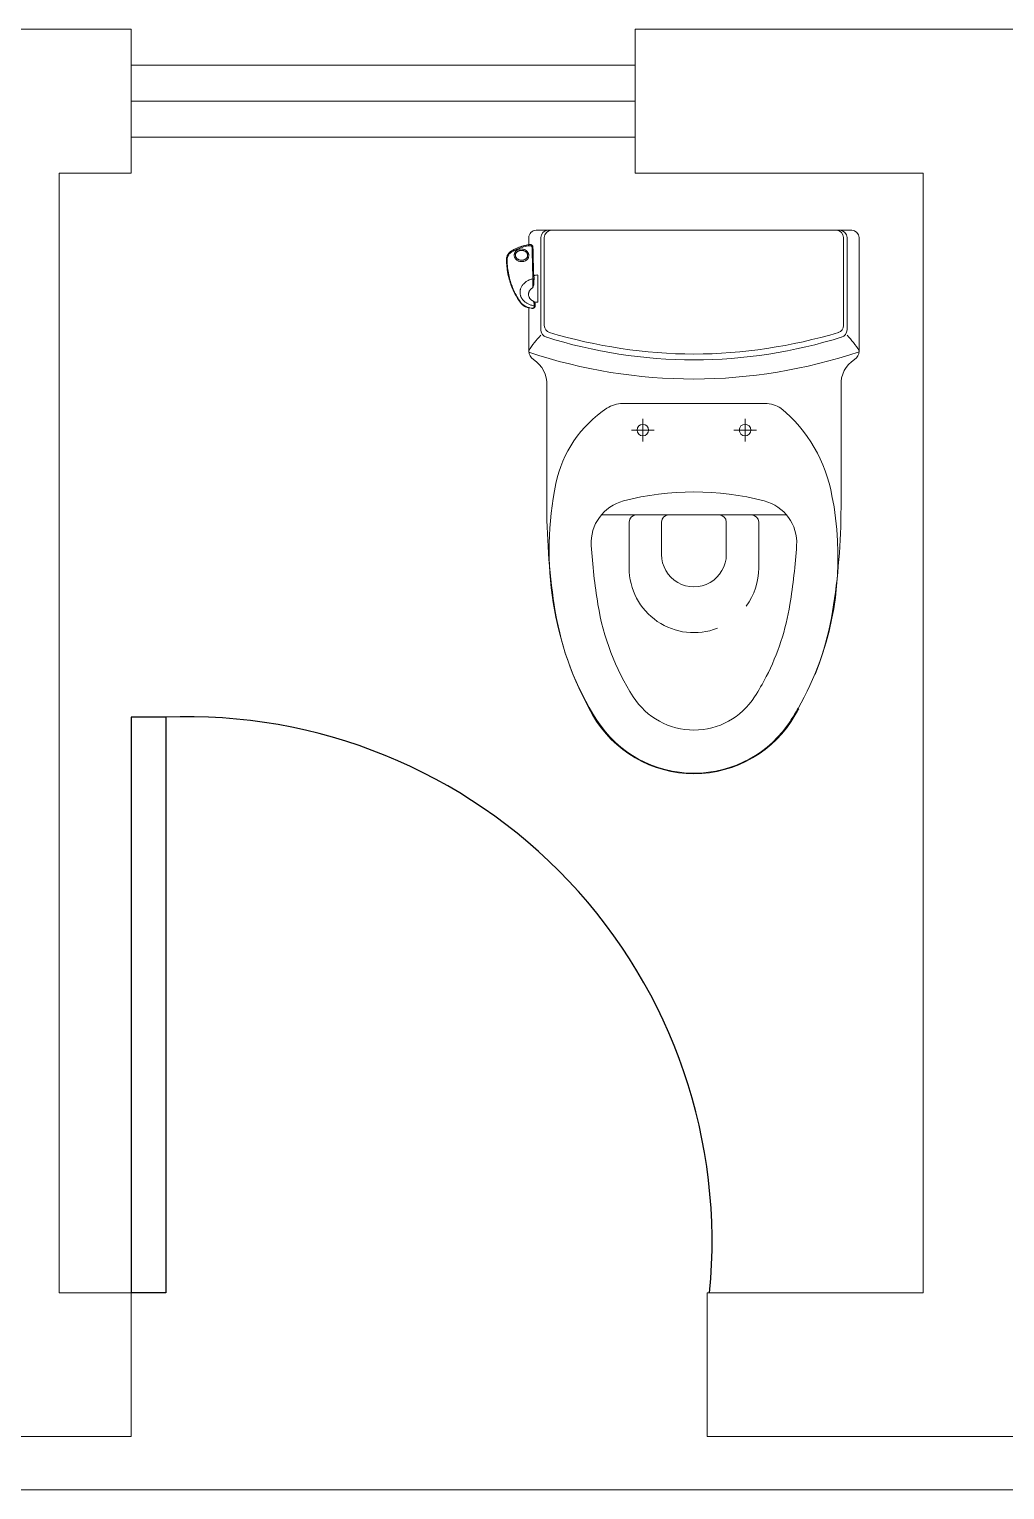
# Model space of a CAD drawing. Header units: inches. Extents: x 4 to 844, y 19 to 530.
# Drawn here: x 33.854 to 35.209, y 183.7 to 185.73 of the extents above; entities that cross this region are included whole.
import ezdxf

# ---------------------------------------------------------------- set-up
doc = ezdxf.new("R2010")
doc.units = ezdxf.units.IN
doc.header["$MEASUREMENT"] = 0
doc.linetypes.add('HIDDEN', pattern=[0.375, 0.25, -0.125])
for name, color, linetype in [('1', 1, 'Continuous'), ('BODY', 7, 'Continuous'), ('COVER', 7, 'Continuous'), ('DIM', 7, 'Continuous'), ('FUR', 6, 'Continuous'), ('HIDDEN', 8, 'HIDDEN')]:
    doc.layers.add(name, color=color, linetype=linetype)
doc.layers.add('EJES', color=2, linetype='Continuous', lineweight=100)

# ---------------------------------------------------------------- blocks, each defined once
blk = doc.blocks.new('DESK4')
at = {"color": 0}
for p, q in [((0, 1), (-0.06, 1)), ((0, 0), (-0.06, 0))]:
    blk.add_line(p, q, dxfattribs=at)
blk.add_lwpolyline([(-0.06, 1), (-0.06, 0)], dxfattribs=at)
blk.add_lwpolyline([(0.944, 0, 0.455404), (0, 1), (0, 0)], format="xyb", dxfattribs=at)

msp = doc.modelspace()

# ---------------------------------------------------------------- linework, layer by layer
at = {"lineweight": 0}
for p, q in [((33.2958, 185.72995), (33.9958, 185.72995)), ((33.9958, 185.52995), (33.9958, 185.72995)), ((34.69586, 185.72995), (35.39586, 185.72995)), ((33.8958, 185.52995), (33.8958, 183.97386)), ((33.8958, 185.52995), (33.9958, 185.52995)), ((34.69586, 185.52995), (35.09586, 185.52995)), ((35.09586, 185.52995), (35.09586, 183.97386)), ((33.8958, 183.97386), (34.0438, 183.97386)), ((34.7958, 183.97386), (35.09586, 183.97386)), ((33.39574, 183.77386), (33.9958, 183.77386)), ((34.7958, 183.77386), (35.39586, 183.77386))]:
    msp.add_line(p, q, dxfattribs=at)
at = {"color": 40, "lineweight": 0, "true_color": 0xf8d731}
for p, q in [((34.69586, 185.52995), (34.69586, 185.72995)), ((33.9958, 185.67995), (34.69586, 185.67995)), ((33.9958, 185.62995), (34.69586, 185.62995)), ((33.9958, 185.57995), (34.69586, 185.57995)), ((33.8958, 183.97386), (33.9958, 183.97386)), ((33.9958, 183.97386), (33.9958, 183.77386)), ((34.7958, 183.97386), (34.7958, 183.77386))]:
    msp.add_line(p, q, dxfattribs=at)
at = {"layer": '1', "color": 177, "linetype": 'ByBlock', "lineweight": 0, "true_color": 0x293189}
for p, q in [((34.52392, 185.42188), (34.52323, 185.42144)), ((34.52475, 185.42237), (34.52395, 185.42191)), ((34.52554, 185.4228), (34.52396, 185.4219)), ((34.52565, 185.42288), (34.52475, 185.42237)), ((34.52718, 185.42367), (34.52554, 185.4228)), ((34.52656, 185.42337), (34.52565, 185.42288)), ((34.52762, 185.42226), (34.526, 185.4214)), ((34.52748, 185.42385), (34.52656, 185.42337)), ((34.52885, 185.4245), (34.52718, 185.42367)), ((34.52841, 185.42431), (34.52748, 185.42385)), ((34.52925, 185.42307), (34.52762, 185.42226)), ((34.52935, 185.42476), (34.52841, 185.42431)), ((34.53055, 185.42529), (34.52885, 185.4245)), ((34.53091, 185.42384), (34.52925, 185.42307)), ((34.5303, 185.4252), (34.52935, 185.42476)), ((34.52992, 185.42128), (34.53044, 185.42181)), ((34.53125, 185.42562), (34.5303, 185.4252)), ((34.53044, 185.42181), (34.53101, 185.42228)), ((34.53226, 185.42603), (34.53055, 185.42529)), ((34.53259, 185.42457), (34.53091, 185.42384)), ((34.53101, 185.42228), (34.53161, 185.42271)), ((34.53221, 185.42603), (34.53125, 185.42562)), ((34.53161, 185.42271), (34.53224, 185.4231)), ((34.53317, 185.42642), (34.53221, 185.42603)), ((34.53224, 185.4231), (34.53289, 185.42343)), ((34.53429, 185.42683), (34.53226, 185.42603)), ((34.53458, 185.42536), (34.53259, 185.42457)), ((34.53289, 185.42343), (34.53374, 185.42379)), ((34.53415, 185.4268), (34.53317, 185.42642)), ((34.53372, 185.42177), (34.53317, 185.4215)), ((34.53442, 185.42205), (34.53372, 185.42177)), ((34.53374, 185.42379), (34.53461, 185.42407)), ((34.53513, 185.42716), (34.53415, 185.4268)), ((34.53635, 185.42757), (34.53429, 185.42683)), ((34.53516, 185.42227), (34.53442, 185.42205)), ((34.53659, 185.42608), (34.53458, 185.42536)), ((34.53461, 185.42407), (34.5355, 185.42428)), ((34.53611, 185.42751), (34.53513, 185.42716)), ((34.5359, 185.42243), (34.53516, 185.42227)), ((34.5355, 185.42428), (34.53641, 185.42441)), ((34.53666, 185.42253), (34.5359, 185.42243)), ((34.5371, 185.42785), (34.53611, 185.42751)), ((34.53843, 185.42824), (34.53635, 185.42757)), ((34.53641, 185.42441), (34.53733, 185.42447)), ((34.53863, 185.42675), (34.53659, 185.42608)), ((34.53742, 185.42258), (34.53666, 185.42253)), ((34.5381, 185.42817), (34.5371, 185.42785)), ((34.53733, 185.42447), (34.53825, 185.42446)), ((34.53819, 185.42257), (34.53742, 185.42258)), ((34.5391, 185.42847), (34.5381, 185.42817)), ((34.53895, 185.4225), (34.53819, 185.42257)), ((34.53825, 185.42446), (34.53916, 185.42437)), ((34.54053, 185.42885), (34.53843, 185.42824)), ((34.54069, 185.42734), (34.53863, 185.42675)), ((34.53971, 185.42237), (34.53895, 185.4225)), ((34.5401, 185.42876), (34.5391, 185.42847)), ((34.53916, 185.42437), (34.54007, 185.42421)), ((34.54046, 185.42219), (34.53971, 185.42237)), ((34.54007, 185.42421), (34.54097, 185.42398)), ((34.54111, 185.42903), (34.5401, 185.42876)), ((34.54118, 185.42195), (34.54046, 185.42219)), ((34.54265, 185.42939), (34.54053, 185.42885)), ((34.54277, 185.42788), (34.54069, 185.42734)), ((34.54097, 185.42398), (34.54184, 185.42367)), ((34.54212, 185.42929), (34.54111, 185.42903)), ((34.54189, 185.42165), (34.54118, 185.42195)), ((34.54184, 185.42367), (34.54269, 185.42329)), ((34.54314, 185.42953), (34.54212, 185.42929)), ((34.54479, 185.42986), (34.54265, 185.42939)), ((34.54269, 185.42329), (34.54351, 185.42283)), ((34.54487, 185.42834), (34.54277, 185.42788)), ((34.54416, 185.42976), (34.54314, 185.42953)), ((34.54351, 185.42283), (34.54413, 185.42242)), ((34.54413, 185.42242), (34.54472, 185.42196)), ((34.54517, 185.42997), (34.54416, 185.42976)), ((34.54472, 185.42196), (34.54528, 185.42145)), ((34.54695, 185.43027), (34.54479, 185.42986)), ((34.54699, 185.42874), (34.54487, 185.42834)), ((34.5462, 185.43016), (34.54517, 185.42997)), ((34.54724, 185.43035), (34.5462, 185.43016)), ((34.54911, 185.4306), (34.54695, 185.43027)), ((34.54911, 185.42907), (34.54699, 185.42874)), ((34.54828, 185.43051), (34.54724, 185.43035)), ((34.54914, 185.43064), (34.54828, 185.43051)), ((34.54959, 185.43064), (34.54911, 185.4306)), ((34.54946, 185.4291), (34.54911, 185.42907)), ((34.54922, 185.43065), (34.54914, 185.43064)), ((34.54948, 185.43067), (34.54922, 185.43065)), ((34.54982, 185.42909), (34.54946, 185.4291)), ((34.54973, 185.43067), (34.54948, 185.43067)), ((34.55007, 185.43062), (34.54959, 185.43064)), ((34.54999, 185.43066), (34.54973, 185.43067)), ((34.55017, 185.42903), (34.54982, 185.42909)), ((34.55024, 185.43064), (34.54999, 185.43066)), ((34.55055, 185.43054), (34.55007, 185.43062)), ((34.5505, 185.42894), (34.55017, 185.42903)), ((34.55049, 185.43059), (34.55024, 185.43064)), ((34.55074, 185.43054), (34.55049, 185.43059)), ((34.55081, 185.42882), (34.5505, 185.42894)), ((34.55098, 185.43042), (34.55055, 185.43054)), ((34.55099, 185.43046), (34.55074, 185.43054)), ((34.55111, 185.42866), (34.55081, 185.42882)), ((34.5514, 185.43026), (34.55098, 185.43042)), ((34.55123, 185.43037), (34.55099, 185.43046)), ((34.55139, 185.42847), (34.55111, 185.42866)), ((34.55147, 185.43027), (34.55123, 185.43037)), ((34.55165, 185.42825), (34.55139, 185.42847)), ((34.5518, 185.43005), (34.5514, 185.43026)), ((34.55169, 185.43015), (34.55147, 185.43027)), ((34.55188, 185.428), (34.55165, 185.42825)), ((34.55191, 185.43001), (34.55169, 185.43015)), ((34.55217, 185.4298), (34.5518, 185.43005)), ((34.55208, 185.42773), (34.55188, 185.428)), ((34.55212, 185.42987), (34.55191, 185.43001)), ((34.55225, 185.42744), (34.55208, 185.42773)), ((34.55232, 185.42971), (34.55212, 185.42987)), ((34.55251, 185.4295), (34.55217, 185.4298)), ((34.55238, 185.42714), (34.55225, 185.42744)), ((34.55251, 185.42954), (34.55232, 185.42971)), ((34.55248, 185.42682), (34.55238, 185.42714)), ((34.55254, 185.42649), (34.55248, 185.42682)), ((34.55269, 185.42936), (34.55251, 185.42954)), ((34.55281, 185.42918), (34.55251, 185.4295)), ((34.55257, 185.42616), (34.55254, 185.42649)), ((34.5526, 185.42422), (34.55257, 185.42616)), ((34.55264, 185.42229), (34.5526, 185.42422)), ((34.55269, 185.41917), (34.55264, 185.42229)), ((34.55285, 185.42916), (34.55269, 185.42936)), ((34.55308, 185.42882), (34.55281, 185.42918)), ((34.55301, 185.42896), (34.55285, 185.42916)), ((34.55308, 185.42885), (34.55301, 185.42896)), ((34.5533, 185.42844), (34.55308, 185.42882)), ((34.55348, 185.42804), (34.5533, 185.42844)), ((34.55361, 185.42762), (34.55348, 185.42804)), ((34.55369, 185.42719), (34.55361, 185.42762)), ((34.55373, 185.42677), (34.55369, 185.42719)), ((34.55378, 185.42378), (34.55373, 185.42675)), ((34.55383, 185.42083), (34.55378, 185.42378)), ((34.51685, 185.41027), (34.51684, 185.41003)), ((34.51686, 185.41048), (34.51685, 185.41027)), ((34.51685, 185.40939), (34.51686, 185.40982)), ((34.51686, 185.40903), (34.51685, 185.40939)), ((34.51686, 185.40903), (34.51685, 185.40939)), ((34.51691, 185.41115), (34.51686, 185.41048)), ((34.51686, 185.40982), (34.5169, 185.41062)), ((34.51694, 185.40678), (34.51686, 185.40903)), ((34.5169, 185.41062), (34.517, 185.41141)), ((34.51703, 185.41202), (34.51691, 185.41115)), ((34.51707, 185.40455), (34.51694, 185.40678)), ((34.517, 185.41141), (34.51714, 185.41222)), ((34.5172, 185.41285), (34.51703, 185.41202)), ((34.51724, 185.40232), (34.51707, 185.40455)), ((34.51714, 185.41222), (34.51733, 185.41302)), ((34.51742, 185.41367), (34.5172, 185.41285)), ((34.51744, 185.40011), (34.51724, 185.40232)), ((34.51733, 185.41302), (34.51757, 185.41381)), ((34.51769, 185.41448), (34.51742, 185.41367)), ((34.51757, 185.41381), (34.51785, 185.41456)), ((34.518, 185.41525), (34.51769, 185.41448)), ((34.51785, 185.4104), (34.51779, 185.40957)), ((34.51779, 185.40957), (34.51779, 185.40874)), ((34.51779, 185.40874), (34.51789, 185.40619)), ((34.51785, 185.41456), (34.51817, 185.41529)), ((34.51796, 185.41123), (34.51785, 185.4104)), ((34.51789, 185.40619), (34.51804, 185.40365)), ((34.51812, 185.41202), (34.51796, 185.41123)), ((34.51835, 185.41599), (34.518, 185.41525)), ((34.51804, 185.40365), (34.51825, 185.40113)), ((34.51833, 185.41281), (34.51812, 185.41202)), ((34.51817, 185.41529), (34.51853, 185.41601)), ((34.51859, 185.41358), (34.51833, 185.41281)), ((34.51875, 185.41672), (34.51835, 185.41599)), ((34.51853, 185.41601), (34.51895, 185.41673)), ((34.51887, 185.41429), (34.51859, 185.41358)), ((34.51917, 185.4174), (34.51875, 185.41672)), ((34.5192, 185.41499), (34.51887, 185.41429)), ((34.51895, 185.41673), (34.51941, 185.41742)), ((34.51964, 185.41806), (34.51917, 185.4174)), ((34.51957, 185.41567), (34.5192, 185.41499)), ((34.51941, 185.41742), (34.51991, 185.41809)), ((34.51997, 185.41631), (34.51957, 185.41567)), ((34.52014, 185.41869), (34.51964, 185.41806)), ((34.51991, 185.41809), (34.52048, 185.41875)), ((34.52041, 185.41692), (34.51997, 185.41631)), ((34.5207, 185.41932), (34.52014, 185.41869)), ((34.52088, 185.41752), (34.52041, 185.41692)), ((34.52048, 185.41875), (34.52109, 185.41939)), ((34.52129, 185.41991), (34.5207, 185.41932)), ((34.5214, 185.4181), (34.52088, 185.41752)), ((34.52109, 185.41939), (34.52173, 185.41999)), ((34.52192, 185.42046), (34.52129, 185.41991)), ((34.52195, 185.41865), (34.5214, 185.4181)), ((34.52173, 185.41999), (34.52244, 185.42056)), ((34.52256, 185.42097), (34.52192, 185.42046)), ((34.52254, 185.41917), (34.52195, 185.41865)), ((34.52244, 185.42056), (34.52318, 185.4211)), ((34.52314, 185.41965), (34.52254, 185.41917)), ((34.52323, 185.42144), (34.52256, 185.42097)), ((34.52377, 185.42009), (34.52314, 185.41965)), ((34.52318, 185.4211), (34.52396, 185.42158)), ((34.52442, 185.4205), (34.52377, 185.42009)), ((34.526, 185.4214), (34.52442, 185.4205)), ((34.52768, 185.41563), (34.52769, 185.41625)), ((34.52772, 185.415), (34.52768, 185.41563)), ((34.52769, 185.41625), (34.52776, 185.41688)), ((34.52781, 185.41438), (34.52772, 185.415)), ((34.52776, 185.41688), (34.52787, 185.41749)), ((34.52795, 185.41377), (34.52781, 185.41438)), ((34.52787, 185.41749), (34.52804, 185.4181)), ((34.52814, 185.41317), (34.52795, 185.41377)), ((34.52804, 185.4181), (34.52825, 185.41869)), ((34.52838, 185.41259), (34.52814, 185.41317)), ((34.52825, 185.41869), (34.5285, 185.41925)), ((34.52866, 185.41203), (34.52838, 185.41259)), ((34.5285, 185.41925), (34.5288, 185.4198)), ((34.52898, 185.41149), (34.52866, 185.41203)), ((34.5288, 185.4198), (34.52914, 185.42032)), ((34.52934, 185.41098), (34.52898, 185.41149)), ((34.52914, 185.42032), (34.52951, 185.42082)), ((34.52981, 185.4104), (34.52934, 185.41098)), ((34.52939, 185.41616), (34.52938, 185.41567)), ((34.52938, 185.41567), (34.52941, 185.41518)), ((34.52944, 185.41665), (34.52939, 185.41616)), ((34.52941, 185.41518), (34.52949, 185.41469)), ((34.52954, 185.41713), (34.52944, 185.41665)), ((34.52949, 185.41469), (34.5296, 185.41422)), ((34.52951, 185.42082), (34.52992, 185.42128)), ((34.52967, 185.4176), (34.52954, 185.41713)), ((34.5296, 185.41422), (34.52976, 185.41375)), ((34.52985, 185.41806), (34.52967, 185.4176)), ((34.52976, 185.41375), (34.52996, 185.4133)), ((34.53033, 185.40986), (34.52981, 185.4104)), ((34.53006, 185.4185), (34.52985, 185.41806)), ((34.52996, 185.4133), (34.53019, 185.41286)), ((34.53031, 185.41893), (34.53006, 185.4185)), ((34.53019, 185.41286), (34.53045, 185.41244)), ((34.53059, 185.41934), (34.53031, 185.41893)), ((34.53089, 185.40937), (34.53033, 185.40986)), ((34.53045, 185.41244), (34.53075, 185.41204)), ((34.5309, 185.41972), (34.53059, 185.41934)), ((34.53075, 185.41204), (34.53125, 185.41148)), ((34.53149, 185.40891), (34.53089, 185.40937)), ((34.53124, 185.42009), (34.5309, 185.41972)), ((34.53168, 185.42049), (34.53124, 185.42009)), ((34.53125, 185.41148), (34.53181, 185.41097)), ((34.53212, 185.40851), (34.53149, 185.40891)), ((34.53215, 185.42087), (34.53168, 185.42049)), ((34.53181, 185.41097), (34.53242, 185.41051)), ((34.53293, 185.40807), (34.53212, 185.40851)), ((34.53265, 185.4212), (34.53215, 185.42087)), ((34.53242, 185.41051), (34.53307, 185.41011)), ((34.53317, 185.4215), (34.53265, 185.4212)), ((34.53379, 185.4077), (34.53293, 185.40807)), ((34.53307, 185.41011), (34.53374, 185.40976)), ((34.53374, 185.40976), (34.53446, 185.40947)), ((34.53466, 185.4074), (34.53379, 185.4077)), ((34.53446, 185.40947), (34.53519, 185.40924)), ((34.53556, 185.40717), (34.53466, 185.4074)), ((34.53519, 185.40924), (34.53594, 185.40906)), ((34.53647, 185.40702), (34.53556, 185.40717)), ((34.53594, 185.40906), (34.53669, 185.40894)), ((34.53739, 185.40693), (34.53647, 185.40702)), ((34.53669, 185.40894), (34.53746, 185.40887)), ((34.53831, 185.40692), (34.53739, 185.40693)), ((34.53746, 185.40887), (34.53822, 185.40886)), ((34.53822, 185.40886), (34.53899, 185.40891)), ((34.53922, 185.40698), (34.53831, 185.40692)), ((34.53899, 185.40891), (34.53974, 185.40901)), ((34.54013, 185.40711), (34.53922, 185.40698)), ((34.53974, 185.40901), (34.54049, 185.40916)), ((34.54102, 185.40731), (34.54013, 185.40711)), ((34.54049, 185.40916), (34.54122, 185.40938)), ((34.54189, 185.40758), (34.54102, 185.40731)), ((34.54122, 185.40938), (34.54192, 185.40965)), ((34.54257, 185.4213), (34.54189, 185.42165)), ((34.54274, 185.40792), (34.54189, 185.40758)), ((34.54192, 185.40965), (34.54246, 185.4099)), ((34.54246, 185.4099), (34.54298, 185.4102)), ((34.54322, 185.42088), (34.54257, 185.4213)), ((34.54339, 185.40825), (34.54274, 185.40792)), ((34.54298, 185.4102), (34.54348, 185.41053)), ((34.54382, 185.42042), (34.54322, 185.42088)), ((34.54401, 185.40863), (34.54339, 185.40825)), ((34.54348, 185.41053), (34.54395, 185.41089)), ((34.54438, 185.41989), (34.54382, 185.42042)), ((34.54395, 185.41089), (34.54439, 185.41128)), ((34.54461, 185.40905), (34.54401, 185.40863)), ((34.54487, 185.41932), (34.54438, 185.41989)), ((34.54439, 185.41128), (34.54473, 185.41164)), ((34.54517, 185.40951), (34.54461, 185.40905)), ((34.54473, 185.41164), (34.54504, 185.41202)), ((34.54517, 185.41891), (34.54487, 185.41932)), ((34.54504, 185.41202), (34.54531, 185.41242)), ((34.54544, 185.41848), (34.54517, 185.41891)), ((34.5457, 185.41002), (34.54517, 185.40951)), ((34.54528, 185.42145), (34.5458, 185.4209)), ((34.54531, 185.41242), (34.54556, 185.41284)), ((34.54567, 185.41804), (34.54544, 185.41848)), ((34.54556, 185.41284), (34.54577, 185.41328)), ((34.54586, 185.41758), (34.54567, 185.41804)), ((34.5461, 185.41048), (34.5457, 185.41002)), ((34.54577, 185.41328), (34.54595, 185.41373)), ((34.5458, 185.4209), (34.54627, 185.42031)), ((34.54602, 185.41711), (34.54586, 185.41758)), ((34.54595, 185.41373), (34.54608, 185.4142)), ((34.54613, 185.41663), (34.54602, 185.41711)), ((34.54608, 185.4142), (34.54618, 185.41468)), ((34.54647, 185.41096), (34.5461, 185.41048)), ((34.54621, 185.41614), (34.54613, 185.41663)), ((34.54618, 185.41468), (34.54623, 185.41517)), ((34.54624, 185.41565), (34.54621, 185.41614)), ((34.54623, 185.41517), (34.54624, 185.41565)), ((34.54627, 185.42031), (34.54663, 185.41979)), ((34.54681, 185.41147), (34.54647, 185.41096)), ((34.54663, 185.41979), (34.54695, 185.41924)), ((34.5471, 185.41201), (34.54681, 185.41147)), ((34.54695, 185.41924), (34.54722, 185.41867)), ((34.54736, 185.41257), (34.5471, 185.41201)), ((34.54722, 185.41867), (34.54746, 185.41809)), ((34.54757, 185.41316), (34.54736, 185.41257)), ((34.54746, 185.41809), (34.54765, 185.41748)), ((34.54773, 185.41376), (34.54757, 185.41316)), ((34.54765, 185.41748), (34.54779, 185.41687)), ((34.54784, 185.41437), (34.54773, 185.41376)), ((34.54779, 185.41687), (34.54788, 185.41624)), ((34.54791, 185.41499), (34.54784, 185.41437)), ((34.54788, 185.41624), (34.54792, 185.41562)), ((34.54792, 185.41562), (34.54791, 185.41499)), ((34.55276, 185.41606), (34.55269, 185.41917)), ((34.55282, 185.41297), (34.55276, 185.41606)), ((34.55289, 185.4099), (34.55282, 185.41297)), ((34.55296, 185.40684), (34.55289, 185.4099)), ((34.55304, 185.40383), (34.55296, 185.40684)), ((34.55312, 185.40084), (34.55304, 185.40383)), ((34.55389, 185.41789), (34.55383, 185.42083)), ((34.55395, 185.41496), (34.55389, 185.41789)), ((34.55402, 185.4121), (34.55395, 185.41496)), ((34.55408, 185.40925), (34.55402, 185.4121)), ((34.55415, 185.40642), (34.55408, 185.40925)), ((34.55423, 185.4036), (34.55415, 185.40642)), ((34.5543, 185.40081), (34.55423, 185.4036)), ((34.51769, 185.39791), (34.51744, 185.40011)), ((34.51804, 185.39529), (34.51769, 185.39791)), ((34.51845, 185.3927), (34.51804, 185.39529)), ((34.51825, 185.40113), (34.5185, 185.39863)), ((34.51892, 185.39013), (34.51845, 185.3927)), ((34.5185, 185.39863), (34.51881, 185.39615)), ((34.51881, 185.39615), (34.51918, 185.39366)), ((34.51944, 185.38758), (34.51892, 185.39013)), ((34.51918, 185.39366), (34.5196, 185.39118)), ((34.52002, 185.38507), (34.51944, 185.38758)), ((34.5196, 185.39118), (34.52007, 185.38873)), ((34.52066, 185.38258), (34.52002, 185.38507)), ((34.52007, 185.38873), (34.52059, 185.3863)), ((34.52059, 185.3863), (34.52117, 185.3839)), ((34.52135, 185.38012), (34.52066, 185.38258)), ((34.52117, 185.3839), (34.52176, 185.38165)), ((34.52176, 185.38165), (34.5224, 185.37942)), ((34.5477, 185.38104), (34.54857, 185.38143)), ((34.54857, 185.38143), (34.54949, 185.3818)), ((34.54949, 185.3818), (34.55042, 185.38213)), ((34.55042, 185.38213), (34.55137, 185.38243)), ((34.55137, 185.38243), (34.55233, 185.3827)), ((34.55233, 185.3827), (34.55301, 185.38286)), ((34.55301, 185.38286), (34.55369, 185.38301)), ((34.5532, 185.39786), (34.55312, 185.40084)), ((34.55329, 185.39491), (34.5532, 185.39786)), ((34.55338, 185.39199), (34.55329, 185.39491)), ((34.55346, 185.38957), (34.55338, 185.39199)), ((34.55354, 185.38717), (34.55346, 185.38957)), ((34.55362, 185.38478), (34.55354, 185.38717)), ((34.55369, 185.38301), (34.55362, 185.38478)), ((34.5537, 185.38244), (34.55369, 185.38301)), ((34.55371, 185.38185), (34.5537, 185.38244)), ((34.55372, 185.38127), (34.55371, 185.38185)), ((34.55373, 185.38067), (34.55372, 185.38127)), ((34.55438, 185.39803), (34.5543, 185.40081)), ((34.55447, 185.39527), (34.55438, 185.39803)), ((34.55455, 185.39256), (34.55447, 185.39527)), ((34.55455, 185.39253), (34.55455, 185.39256)), ((34.55455, 185.39255), (34.55455, 185.39256)), ((34.55458, 185.39175), (34.55455, 185.39253)), ((34.55461, 185.391), (34.55458, 185.39175)), ((34.55465, 185.39025), (34.55461, 185.391)), ((34.55468, 185.38953), (34.55465, 185.39025)), ((34.55473, 185.38885), (34.55468, 185.38953)), ((34.55477, 185.38822), (34.55473, 185.38885)), ((34.55475, 185.38347), (34.55478, 185.38261)), ((34.55482, 185.38763), (34.55477, 185.38822)), ((34.55478, 185.38261), (34.5548, 185.38172)), ((34.5548, 185.38172), (34.55483, 185.38081)), ((34.55487, 185.3871), (34.55482, 185.38763)), ((34.55492, 185.38661), (34.55487, 185.3871)), ((34.55498, 185.38618), (34.55492, 185.38661)), ((34.55503, 185.38579), (34.55498, 185.38618)), ((34.55509, 185.38547), (34.55503, 185.38579)), ((34.55507, 185.3857), (34.55514, 185.3856)), ((34.55509, 185.38559), (34.55508, 185.38565)), ((34.55511, 185.38549), (34.55509, 185.38559)), ((34.55515, 185.3852), (34.55509, 185.38547)), ((34.55513, 185.38541), (34.55511, 185.38549)), ((34.55515, 185.38536), (34.55513, 185.38541)), ((34.55514, 185.3856), (34.55526, 185.38538)), ((34.55516, 185.38531), (34.55515, 185.38536)), ((34.55521, 185.38498), (34.55515, 185.3852)), ((34.55517, 185.38529), (34.55516, 185.38531)), ((34.55517, 185.38527), (34.55517, 185.38529)), ((34.55517, 185.38527), (34.55517, 185.38527)), ((34.55527, 185.38483), (34.55521, 185.38498)), ((34.55526, 185.38538), (34.55533, 185.38523)), ((34.55533, 185.38474), (34.55527, 185.38483)), ((34.55533, 185.38523), (34.55537, 185.38507)), ((34.5554, 185.3847), (34.55533, 185.38474)), ((34.55537, 185.38507), (34.5554, 185.38489)), ((34.5554, 185.38489), (34.5554, 185.3847)), ((34.56048, 185.35086), (34.56048, 185.38784)), ((34.5221, 185.3777), (34.52135, 185.38012)), ((34.52283, 185.37551), (34.5221, 185.3777)), ((34.5224, 185.37942), (34.52309, 185.37721)), ((34.52362, 185.37334), (34.52283, 185.37551)), ((34.52309, 185.37721), (34.52382, 185.37504)), ((34.52444, 185.3712), (34.52362, 185.37334)), ((34.52382, 185.37504), (34.5246, 185.37289)), ((34.52531, 185.3691), (34.52444, 185.3712)), ((34.5246, 185.37289), (34.52542, 185.37077)), ((34.52623, 185.36702), (34.52531, 185.3691)), ((34.52542, 185.37077), (34.52629, 185.36868)), ((34.52715, 185.36507), (34.52623, 185.36702)), ((34.52629, 185.36868), (34.5272, 185.36662)), ((34.52811, 185.36314), (34.52715, 185.36507)), ((34.5272, 185.36662), (34.52815, 185.3646)), ((34.52911, 185.36125), (34.52811, 185.36314)), ((34.52815, 185.3646), (34.52915, 185.3626)), ((34.53015, 185.35938), (34.52911, 185.36125)), ((34.52915, 185.3626), (34.53025, 185.36054)), ((34.53578, 185.3638), (34.5358, 185.36485)), ((34.53584, 185.36275), (34.53578, 185.3638)), ((34.5358, 185.36485), (34.53588, 185.36589)), ((34.53594, 185.36194), (34.53584, 185.36275)), ((34.53588, 185.36589), (34.53599, 185.3667)), ((34.53608, 185.36112), (34.53594, 185.36194)), ((34.53599, 185.3667), (34.53615, 185.36751)), ((34.53626, 185.36032), (34.53608, 185.36112)), ((34.53615, 185.36751), (34.53634, 185.36831)), ((34.53634, 185.36831), (34.53658, 185.3691)), ((34.53658, 185.3691), (34.53695, 185.37011)), ((34.53695, 185.37011), (34.53738, 185.37111)), ((34.53738, 185.37111), (34.53788, 185.37209)), ((34.53788, 185.37209), (34.53831, 185.37282)), ((34.53831, 185.37282), (34.53878, 185.37355)), ((34.53878, 185.37355), (34.53928, 185.37426)), ((34.53928, 185.37426), (34.53981, 185.37494)), ((34.53981, 185.37494), (34.54057, 185.37582)), ((34.54057, 185.37582), (34.54138, 185.37667)), ((34.54138, 185.37667), (34.54224, 185.37747)), ((34.54224, 185.37747), (34.54295, 185.37806)), ((34.54295, 185.37806), (34.54368, 185.37863)), ((34.54368, 185.37863), (34.54444, 185.37917)), ((34.54444, 185.37917), (34.54522, 185.37968)), ((34.54522, 185.37968), (34.54602, 185.38016)), ((34.54602, 185.38016), (34.54685, 185.38061)), ((34.54685, 185.38061), (34.5477, 185.38104)), ((34.54762, 185.36212), (34.54759, 185.36137)), ((34.54759, 185.36137), (34.54761, 185.36061)), ((34.54771, 185.36288), (34.54762, 185.36212)), ((34.54785, 185.36359), (34.54771, 185.36288)), ((34.54805, 185.36429), (34.54785, 185.36359)), ((34.5483, 185.36498), (34.54805, 185.36429)), ((34.5486, 185.36566), (34.5483, 185.36498)), ((34.54895, 185.36633), (34.5486, 185.36566)), ((34.54935, 185.36695), (34.54895, 185.36633)), ((34.54979, 185.36756), (34.54935, 185.36695)), ((34.55028, 185.36814), (34.54979, 185.36756)), ((34.55081, 185.3687), (34.55028, 185.36814)), ((34.55138, 185.36922), (34.55081, 185.3687)), ((34.55189, 185.36963), (34.55138, 185.36922)), ((34.55242, 185.37001), (34.55189, 185.36963)), ((34.55298, 185.37036), (34.55242, 185.37001)), ((34.55356, 185.37068), (34.55298, 185.37036)), ((34.55356, 185.37068), (34.5536, 185.37168)), ((34.55383, 185.37159), (34.55356, 185.37069)), ((34.55356, 185.37069), (34.55356, 185.37068)), ((34.5536, 185.37168), (34.55364, 185.37268)), ((34.55364, 185.37268), (34.55367, 185.37369)), ((34.55367, 185.37369), (34.55369, 185.37469)), ((34.55369, 185.37469), (34.55371, 185.37569)), ((34.55371, 185.37569), (34.55372, 185.37668)), ((34.55372, 185.37668), (34.55373, 185.37769)), ((34.55373, 185.37969), (34.55373, 185.38067)), ((34.55373, 185.3787), (34.55373, 185.37969)), ((34.55373, 185.37769), (34.55373, 185.3787)), ((34.55411, 185.37249), (34.55383, 185.37159)), ((34.55429, 185.37308), (34.55411, 185.37249)), ((34.55447, 185.37367), (34.55429, 185.37308)), ((34.55463, 185.37426), (34.55447, 185.37367)), ((34.55473, 185.37469), (34.55463, 185.37426)), ((34.55482, 185.37513), (34.55473, 185.37469)), ((34.55488, 185.37555), (34.55482, 185.37513)), ((34.55483, 185.38081), (34.55485, 185.37989)), ((34.55485, 185.37989), (34.55487, 185.37893)), ((34.55487, 185.37893), (34.55489, 185.37795)), ((34.55491, 185.37597), (34.55488, 185.37555)), ((34.55489, 185.37795), (34.5549, 185.37697)), ((34.5549, 185.37697), (34.55491, 185.37597)), ((34.53123, 185.35755), (34.53015, 185.35938)), ((34.53025, 185.36054), (34.5314, 185.35852)), ((34.53235, 185.35574), (34.53123, 185.35755)), ((34.5314, 185.35852), (34.53259, 185.35653)), ((34.53351, 185.35397), (34.53235, 185.35574)), ((34.53259, 185.35653), (34.53383, 185.35458)), ((34.53471, 185.35223), (34.53351, 185.35397)), ((34.53383, 185.35458), (34.53512, 185.35267)), ((34.53596, 185.35053), (34.53471, 185.35223)), ((34.53512, 185.35267), (34.53652, 185.35072)), ((34.53724, 185.34885), (34.53596, 185.35053)), ((34.53649, 185.35952), (34.53626, 185.36032)), ((34.53675, 185.35876), (34.53649, 185.35952)), ((34.53652, 185.35072), (34.53797, 185.34881)), ((34.53705, 185.35801), (34.53675, 185.35876)), ((34.53739, 185.35727), (34.53705, 185.35801)), ((34.53742, 185.34863), (34.53724, 185.34885)), ((34.53776, 185.35655), (34.53739, 185.35727)), ((34.53742, 185.34863), (34.53765, 185.34836)), ((34.53765, 185.34836), (34.53795, 185.34803)), ((34.5382, 185.3558), (34.53776, 185.35655)), ((34.53795, 185.34803), (34.53826, 185.34771)), ((34.53797, 185.34881), (34.53845, 185.34825)), ((34.53868, 185.35507), (34.5382, 185.3558)), ((34.53826, 185.34771), (34.53858, 185.3474)), ((34.53845, 185.34825), (34.53897, 185.3477)), ((34.53858, 185.3474), (34.53891, 185.3471)), ((34.5392, 185.35436), (34.53868, 185.35507)), ((34.53891, 185.3471), (34.53927, 185.3468)), ((34.53897, 185.3477), (34.53953, 185.34718)), ((34.53976, 185.35367), (34.5392, 185.35436)), ((34.53927, 185.3468), (34.53963, 185.34651)), ((34.53953, 185.34718), (34.54014, 185.34667)), ((34.53963, 185.34651), (34.54001, 185.34622)), ((34.54033, 185.35302), (34.53976, 185.35367)), ((34.54001, 185.34622), (34.54041, 185.34594)), ((34.54014, 185.34667), (34.5408, 185.34618)), ((34.54094, 185.35239), (34.54033, 185.35302)), ((34.54041, 185.34594), (34.54081, 185.34567)), ((34.5408, 185.34618), (34.54148, 185.34573)), ((34.54081, 185.34567), (34.54123, 185.34541)), ((34.54159, 185.35178), (34.54094, 185.35239)), ((34.54123, 185.34541), (34.54167, 185.34516)), ((34.54148, 185.34573), (34.54218, 185.34531)), ((34.54226, 185.35119), (34.54159, 185.35178)), ((34.54167, 185.34516), (34.54211, 185.34491)), ((34.54211, 185.34491), (34.54257, 185.34467)), ((34.54218, 185.34531), (34.5429, 185.34492)), ((34.543, 185.35061), (34.54226, 185.35119)), ((34.54257, 185.34467), (34.54304, 185.34444)), ((34.5429, 185.34492), (34.54364, 185.34456)), ((34.54376, 185.35005), (34.543, 185.35061)), ((34.54304, 185.34444), (34.54352, 185.34422)), ((34.54352, 185.34422), (34.54402, 185.34401)), ((34.54364, 185.34456), (34.54442, 185.34422)), ((34.54455, 185.34952), (34.54376, 185.35005)), ((34.54402, 185.34401), (34.54452, 185.34381)), ((34.54442, 185.34422), (34.54523, 185.34391)), ((34.54452, 185.34381), (34.54504, 185.34362)), ((34.54537, 185.34901), (34.54455, 185.34952)), ((34.54504, 185.34362), (34.54556, 185.34344)), ((34.54523, 185.34391), (34.54605, 185.34363)), ((34.54619, 185.34855), (34.54537, 185.34901)), ((34.54556, 185.34344), (34.54609, 185.34326)), ((34.54605, 185.34363), (34.54685, 185.34338)), ((34.54609, 185.34326), (34.54664, 185.3431)), ((34.54704, 185.34811), (34.54619, 185.34855)), ((34.54664, 185.3431), (34.54719, 185.34295)), ((34.54685, 185.34338), (34.54766, 185.34316)), ((34.54791, 185.3477), (34.54704, 185.34811)), ((34.54719, 185.34295), (34.54775, 185.34281)), ((34.54761, 185.36061), (34.5477, 185.35986)), ((34.54766, 185.34316), (34.54849, 185.34296)), ((34.5477, 185.35986), (34.54785, 185.35912)), ((34.54775, 185.34281), (34.54832, 185.34268)), ((34.54785, 185.35912), (34.54806, 185.35838)), ((34.54879, 185.34732), (34.54791, 185.3477)), ((34.54806, 185.35838), (34.54834, 185.35765)), ((34.54832, 185.34268), (34.54889, 185.34256)), ((34.54834, 185.35765), (34.54868, 185.35694)), ((34.54849, 185.34296), (34.54933, 185.34279)), ((34.54868, 185.35694), (34.54908, 185.35625)), ((34.54987, 185.3469), (34.54879, 185.34732)), ((34.54889, 185.34256), (34.54919, 185.3425)), ((34.54908, 185.35625), (34.54953, 185.3556)), ((34.54919, 185.3425), (34.55099, 185.34217)), ((34.54933, 185.34279), (34.55204, 185.34229)), ((34.54953, 185.3556), (34.55003, 185.35498)), ((34.55096, 185.34653), (34.54987, 185.3469)), ((34.55003, 185.35498), (34.55059, 185.35439)), ((34.55059, 185.35439), (34.5512, 185.35384)), ((34.55209, 185.34619), (34.55096, 185.34653)), ((34.55099, 185.34217), (34.55191, 185.342)), ((34.5512, 185.35384), (34.55186, 185.35332)), ((34.55186, 185.35332), (34.55256, 185.35285)), ((34.55191, 185.342), (34.55208, 185.34198)), ((34.55204, 185.34229), (34.55237, 185.34225)), ((34.55208, 185.34198), (34.55234, 185.34195)), ((34.55323, 185.34589), (34.55209, 185.34619)), ((34.55234, 185.34195), (34.5526, 185.34193)), ((34.55237, 185.34225), (34.5527, 185.34223)), ((34.55256, 185.35285), (34.55317, 185.35249)), ((34.5526, 185.34193), (34.55285, 185.34192)), ((34.5527, 185.34223), (34.55303, 185.34224)), ((34.55285, 185.34192), (34.55311, 185.34193)), ((34.55303, 185.34224), (34.55336, 185.34227)), ((34.55311, 185.34193), (34.55336, 185.34195)), ((34.55317, 185.35249), (34.55382, 185.35215)), ((34.55438, 185.34564), (34.55323, 185.34589)), ((34.55336, 185.34227), (34.55368, 185.34234)), ((34.55336, 185.34195), (34.55361, 185.34199)), ((34.55361, 185.34199), (34.55386, 185.34204)), ((34.55368, 185.34234), (34.55398, 185.34242)), ((34.55382, 185.35215), (34.55449, 185.35185)), ((34.55386, 185.34204), (34.55411, 185.3421)), ((34.55398, 185.34242), (34.55427, 185.34254)), ((34.55411, 185.3421), (34.55435, 185.34217)), ((34.55427, 185.34254), (34.55453, 185.34267)), ((34.55435, 185.34217), (34.55458, 185.34226)), ((34.55554, 185.34543), (34.55438, 185.34564)), ((34.55458, 185.35159), (34.55449, 185.35185)), ((34.55449, 185.35185), (34.55449, 185.35185)), ((34.55449, 185.35185), (34.55481, 185.35156)), ((34.55453, 185.34267), (34.55478, 185.34283)), ((34.55467, 185.35131), (34.55458, 185.35159)), ((34.55458, 185.34226), (34.55481, 185.34236)), ((34.55476, 185.35101), (34.55467, 185.35131)), ((34.55484, 185.35067), (34.55476, 185.35101)), ((34.55478, 185.34283), (34.55499, 185.34301)), ((34.55481, 185.35156), (34.55514, 185.35131)), ((34.55481, 185.34236), (34.55503, 185.34247)), ((34.55495, 185.35016), (34.55484, 185.35067)), ((34.55506, 185.34959), (34.55495, 185.35016)), ((34.55499, 185.34301), (34.55518, 185.3432)), ((34.55503, 185.34247), (34.55524, 185.34259)), ((34.55516, 185.34897), (34.55506, 185.34959)), ((34.55514, 185.35131), (34.55537, 185.35117)), ((34.55525, 185.34831), (34.55516, 185.34897)), ((34.55518, 185.3432), (34.55534, 185.34341)), ((34.55524, 185.34259), (34.55543, 185.34272)), ((34.55534, 185.3476), (34.55525, 185.34831)), ((34.55542, 185.34683), (34.55534, 185.3476)), ((34.55534, 185.34341), (34.55546, 185.34364)), ((34.55537, 185.35117), (34.55558, 185.35106)), ((34.55548, 185.34614), (34.55542, 185.34683)), ((34.55543, 185.34272), (34.55561, 185.34287)), ((34.55546, 185.34364), (34.55555, 185.34388)), ((34.55554, 185.34543), (34.55548, 185.34614)), ((34.55561, 185.34443), (34.55554, 185.34543)), ((34.55555, 185.34388), (34.5556, 185.34412)), ((34.55558, 185.35106), (34.55578, 185.35097)), ((34.5556, 185.34412), (34.55561, 185.34443)), ((34.55561, 185.34287), (34.55578, 185.34302)), ((34.55578, 185.35097), (34.5559, 185.35092)), ((34.55578, 185.34302), (34.55594, 185.34318)), ((34.5559, 185.35092), (34.55601, 185.35088)), ((34.55594, 185.34318), (34.55609, 185.34336)), ((34.55601, 185.35088), (34.55603, 185.35088)), ((34.55609, 185.34336), (34.55621, 185.34354)), ((34.55615, 185.35087), (34.55621, 185.35041)), ((34.55621, 185.35041), (34.55627, 185.34991)), ((34.55621, 185.34354), (34.55633, 185.34373)), ((34.55627, 185.34991), (34.55633, 185.34937)), ((34.55633, 185.34937), (34.55638, 185.34881)), ((34.55633, 185.34373), (34.55643, 185.34392)), ((34.55638, 185.34881), (34.55644, 185.34818)), ((34.55643, 185.34392), (34.55651, 185.34412)), ((34.55644, 185.34818), (34.55649, 185.34752)), ((34.55649, 185.34752), (34.55654, 185.34683)), ((34.55651, 185.34412), (34.55657, 185.34432)), ((34.55654, 185.34683), (34.55659, 185.3461)), ((34.55657, 185.34432), (34.55662, 185.34452)), ((34.55659, 185.3461), (34.55666, 185.34511)), ((34.55662, 185.34452), (34.55665, 185.34472)), ((34.55666, 185.34511), (34.55665, 185.34478)), ((34.55665, 185.34478), (34.55665, 185.34477)), ((34.55665, 185.34472), (34.55665, 185.34477)), ((34.55666, 185.34511), (34.55674, 185.34604)), ((34.55667, 185.34501), (34.55683, 185.34674)), ((34.55674, 185.34604), (34.55683, 185.34697)), ((34.55683, 185.35015), (34.55683, 185.35071)), ((34.55683, 185.34939), (34.55683, 185.35015)), ((34.55683, 185.34866), (34.55683, 185.34939)), ((34.55684, 185.34793), (34.55683, 185.34866)), ((34.55683, 185.34697), (34.55684, 185.34709)), ((34.55683, 185.34674), (34.55684, 185.34686)), ((34.55685, 185.34722), (34.55684, 185.34793)), ((34.55684, 185.34709), (34.55685, 185.3472)), ((34.55684, 185.34691), (34.55685, 185.34697)), ((34.55684, 185.34686), (34.55684, 185.34691)), ((34.55685, 185.3472), (34.55685, 185.34722)), ((34.55685, 185.34697), (34.55685, 185.3472))]:
    msp.add_line(p, q, dxfattribs=at)
for centre, major_axis, start_param, end_param in [((34.56048, 185.36935), (-0.01344, 0.01344), 5.5248174, 5.7991051), ((34.68072, 185.37383), (-0.08896, 0.08896), 0.7180951, 0.7415855), ((34.62357, 185.37777), (-0.04845, -0.04845), -0.886821, -0.8514998), ((34.55998, 185.38784), (-0.000354, 0.000354), 3.9269908, 5.5248174), ((34.74197, 185.37105), (-0.13232, -0.13232), -0.8296991, -0.8116945), ((34.56048, 185.36935), (-0.01344, -0.01344), 0.5491207, 0.7583678), ((34.55998, 185.35086), (-0.000354, -0.000354), 0.7583679, 2.3561945)]:
    msp.add_ellipse(centre, major_axis=major_axis, ratio=1, start_param=start_param, end_param=end_param, dxfattribs=at)
at = {"layer": 'BODY', "color": 177, "linetype": 'ByBlock', "lineweight": 0, "true_color": 0x293189}
for p, q in [((34.55793, 185.45043), (34.99663, 185.45043)), ((34.54793, 185.42889), (34.54793, 185.44043)), ((34.56467, 185.31234), (34.56467, 185.44043)), ((34.56948, 185.44043), (34.56948, 185.31802)), ((34.98508, 185.44043), (34.98508, 185.31802)), ((34.98989, 185.31234), (34.98989, 185.44043)), ((35.00663, 185.28239), (35.00663, 185.44043)), ((34.54793, 185.28239), (34.54793, 185.3431)), ((34.57301, 185.23491), (34.57301, 185.06547)), ((34.98155, 185.23491), (34.98155, 185.06547))]:
    msp.add_line(p, q, dxfattribs=at)
for centre, major_axis, start_param, end_param in [((34.55793, 185.44043), (-0.00707, 0.00707), 5.4977871, 7.0685835), ((34.57467, 185.44043), (-0.00707, -0.00707), 3.9269908, 5.4977871), ((34.57948, 185.44043), (-0.00707, -0.00707), 3.9269908, 5.4977871), ((34.97508, 185.44043), (-0.00707, 0.00707), 3.9269908, 5.4977871), ((34.97989, 185.44043), (-0.00707, 0.00707), 3.9269908, 5.4977871), ((34.99663, 185.44043), (-0.00707, -0.00707), 2.3561945, 3.9269908), ((34.57513, 185.31209), (-0.0074, -0.0074), -0.8095548, 0.5188985), ((34.57948, 185.31802), (-0.00707, 0.00707), 0.7853982, 2.082708), ((34.77728, 185.95042), (-0.48085, -0.48085), 0.4780892, 0.7853982), ((34.78254, 185.99758), (-0.50859, -0.50859), 0.4947869, 0.7780766), ((34.77201, 185.99758), (-0.50859, 0.50859), 2.3635161, 2.6468057), ((34.77728, 185.95042), (-0.48085, 0.48085), 2.3561945, 2.6635035), ((34.97508, 185.31802), (-0.00707, -0.00707), 1.0588846, 2.3561945), ((34.97943, 185.31209), (-0.0074, 0.0074), 2.6226941, 3.9511474), ((34.56143, 185.28239), (-0.00955, -0.00955), -0.7853982, 0.2266548), ((34.77638, 185.96299), (-0.50856, -0.50856), 0.4622628, 1.1112531), ((34.99313, 185.28239), (-0.00955, 0.00955), 2.9149378, 3.9269908), ((34.53306, 185.23702), (-0.02828, -0.02828), 2.3032626, 3.3682475), ((35.02149, 185.23702), (-0.02828, 0.02828), 6.0565305, 7.1215154), ((35.47301, 185.06547), (-0.6364, -0.6364), -0.7853982, -0.6238959), ((34.08155, 185.06547), (-0.6364, -0.6364), 2.1946922, 2.3561945), ((34.97952, 184.98507), (-0.28284, -0.28284), -0.6238959, -0.2167881), ((34.57504, 184.98507), (-0.28284, 0.28284), 3.4058527, 3.7654885), ((34.57504, 184.98507), (-0.28284, 0.28284), 3.3583808, 3.4065296), ((34.77728, 184.85584), (-0.11314, -0.11314), -0.2167881, 0.7853982), ((34.77728, 184.85584), (-0.11314, 0.11314), 2.3561945, 3.3583808)]:
    msp.add_ellipse(centre, major_axis=major_axis, ratio=1, start_param=start_param, end_param=end_param, dxfattribs=at)
at = {"layer": 'COVER', "color": 177, "linetype": 'ByBlock', "lineweight": 0, "ltscale": 5, "true_color": 0x293189}
msp.add_line((34.87616, 185.20969), (34.6784, 185.20969), dxfattribs=at)
for centre, major_axis, start_param, end_param in [((34.74716, 185.0653), (-0.11667, -0.11667), 4.5094678, 5.2949488), ((34.6784, 185.16969), (-0.02828, -0.02828), 3.9269908, 4.5094678), ((34.87616, 185.16969), (-0.02828, 0.02828), 4.9153102, 5.4977871), ((34.76885, 185.04629), (-0.14372, -0.14372), 2.5305074, 3.2373682), ((35.03807, 185.00547), (-0.32668, -0.32668), -0.9882366, -0.2683971), ((34.54227, 184.99643), (-0.3077, -0.3077), 1.9716482, 2.5530373), ((34.77728, 184.85718), (-0.11455, -0.11455), -0.2683971, 0.7853982), ((34.77728, 184.85718), (-0.11455, 0.11455), 2.3561945, 3.4099898), ((34.54227, 184.99643), (-0.3077, -0.3077), 1.8279564, 1.849904)]:
    msp.add_ellipse(centre, major_axis=major_axis, ratio=1, start_param=start_param, end_param=end_param, dxfattribs=at)
at = {"layer": 'DIM', "color": 177, "linetype": 'ByBlock', "lineweight": 0, "true_color": 0x293189}
for centre, major_axis, start_param, end_param in [((34.64428, 185.22528), (-0.07946, -0.07946), -1.5689697, -1.3259655), ((34.91028, 185.22528), (-0.07946, 0.07946), 4.4675582, 4.7105623)]:
    msp.add_ellipse(centre, major_axis=major_axis, ratio=1, start_param=start_param, end_param=end_param, dxfattribs=at)
at = {"layer": 'EJES', "lineweight": 0}
msp.add_line((54.27351, 183.69993), (15.34874, 183.69993), dxfattribs=at)
at = {"layer": 'HIDDEN', "color": 177, "linetype": 'ByBlock', "lineweight": 0, "ltscale": 5, "true_color": 0x293189}
for p, q in [((34.70628, 185.18861), (34.70628, 185.15707)), ((34.84828, 185.18861), (34.84828, 185.15707)), ((34.72205, 185.17284), (34.69051, 185.17284)), ((34.86405, 185.17284), (34.83251, 185.17284)), ((34.9059, 185.05491), (34.64865, 185.05491)), ((34.68728, 185.04491), (34.68728, 184.98123)), ((34.73228, 185.04491), (34.73228, 184.99991)), ((34.82228, 185.04491), (34.82228, 184.99991)), ((34.86728, 185.04491), (34.86728, 184.98123))]:
    msp.add_line(p, q, dxfattribs=at)
for centre, major_axis, start_param, end_param in [((34.70628, 185.17284), (-0.00566, 0.00566), 2.3561945, 8.6393798), ((34.84828, 185.17284), (-0.00566, 0.00566), 2.3561945, 8.6393798), ((34.77728, 184.69584), (-0.27644, -0.27644), 3.6743648, 4.1796169), ((34.69456, 185.01627), (-0.04243, 0.04243), 5.7504132, 7.1316969), ((34.86, 185.01627), (-0.04243, -0.04243), 2.2930811, 3.6743648), ((34.69728, 185.04491), (-0.00707, -0.00707), 3.9269908, 5.4977871), ((34.74228, 185.04491), (-0.00707, -0.00707), 3.9269908, 5.4977871), ((34.81228, 185.04491), (-0.00707, 0.00707), 3.9269908, 5.4977871), ((34.85728, 185.04491), (-0.00707, 0.00707), 3.9269908, 5.4977871), ((35.47301, 185.06547), (-0.59397, 0.59397), 0.8485116, 0.9469005), ((34.77728, 184.99991), (-0.03182, -0.03182), -0.7853982, 2.3561945), ((34.08155, 185.06547), (-0.59397, -0.59397), 2.1946922, 2.2930811), ((34.77728, 184.98123), (-0.06364, 0.06364), 0.7853982, 2.7261706), ((34.77728, 184.98123), (-0.06364, 0.06364), 3.2945349, 3.9269908), ((34.97952, 184.98507), (-0.24042, -0.24042), -0.6238959, -0.2167881), ((34.57504, 184.98507), (-0.24042, 0.24042), 3.4537938, 3.7654885), ((34.57504, 184.98507), (-0.24042, 0.24042), 3.3583808, 3.4537938), ((34.77728, 184.85584), (-0.07071, -0.07071), -0.2167881, 0.7853982), ((34.77728, 184.85584), (-0.07071, 0.07071), 2.3561945, 3.3583808)]:
    msp.add_ellipse(centre, major_axis=major_axis, ratio=1, start_param=start_param, end_param=end_param, dxfattribs=at)

# ---------------------------------------------------------------- block references
at = {"layer": 'FUR', "color": 40, "lineweight": 0, "true_color": 0xf8d731, "xscale": 0.8, "yscale": 0.8, "zscale": 0.8}
msp.add_blockref('DESK4', (34.0438, 183.97386), dxfattribs=at)

doc.saveas('drawing.dxf')
